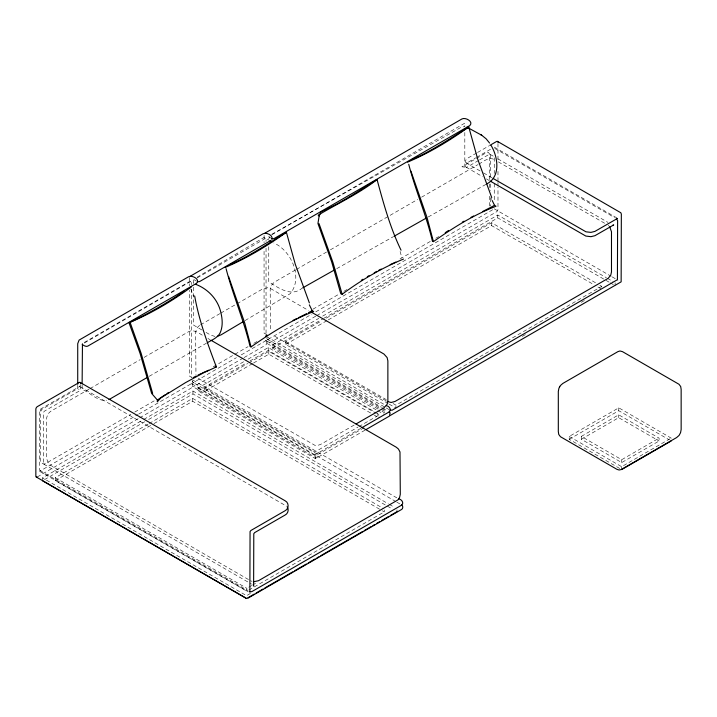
<?xml version="1.0" encoding="UTF-8"?>
<svg xmlns="http://www.w3.org/2000/svg" width="717" height="717" viewBox="0 0 717 717"><rect width="100%" height="100%" fill="white"/><g stroke="black" fill="none" stroke-linecap="round" stroke-linejoin="round"><path stroke-width="0.54" stroke-dasharray="3.58 2.69" d="M82.123 384.966L82.123 389.448C90.234 392.405 97.171 401.493 106.555 400.346M193.563 287.221L193.563 325.088L202.033 330.053M268.758 246.756L268.758 281.709C277.972 287.705 291.326 297.367 301.982 288.288M264.107 235.409L264.062 242.776M193.626 279.836L193.563 282.767M268.758 239.111L269.413 236.789M189.727 277.551L189.53 285.814M199.604 325.33L196.816 328.09L195.651 332.177L195.956 374.48M197.058 277.255L263.453 237.739L264.465 237.685L268.947 240.168M245.133 320.526L290.349 293.612C303.219 277.64 291.496 250.717 273.76 242.92M84.373 342.394L188.867 281.915L191.116 281.808L193.859 283.26M149.27 376.282L206.353 343.246M84.355 343.031L191.582 280.894L191.511 284.586M197.139 277.918L266.07 238.008L266.043 241.548M271.68 234.871L464.885 123.109L464.813 126.739M476.635 152.999L467.179 158.466A2.106 1.219 -60 0 0 465.683 161.047L465.683 161.908A2.106 1.219 -60 0 0 467.179 162.768L475.703 157.839M477.576 152.461L488.931 145.901M80.546 384.599A2.106 1.219 -60 0 1 79.085 386.83L41.066 408.78A2.106 1.219 -60 0 0 39.578 411.361L39.578 469.599A2.106 1.219 -60 0 0 41.066 470.46L137.727 414.659M476.518 157.373L492.767 147.989M478.58 160.483L467.179 167.07A2.106 1.219 -60 0 1 465.683 166.21L465.683 165.349A2.106 1.219 -60 0 1 467.179 162.768M479.539 159.936L489.039 154.451A2.106 1.219 -60 0 1 490.536 155.311L490.536 179.573M89.105 389.134L50.531 411.397L47.734 414.166L46.578 418.244L46.578 458.414L48.415 463.451L50.531 465.261L248.611 579.614M90.064 388.569L140.209 359.62M144.072 357.398L188.428 331.783C193.5 328.736 198.968 333.199 203.099 335.69M200.572 324.774L219.769 313.696M220.728 313.141L236.09 304.268M237.049 303.712L262.969 288.754L267.773 287.741L270.874 288.754L308.552 310.506M295.485 269.977L274.145 282.301L270.936 285.85L270.192 289.148L270.497 331.442M296.453 269.413L326.522 252.052M330.403 249.812L417.706 199.416M421.587 197.175L477.845 164.686M478.822 164.13C483.276 161.675 489.003 156.396 494.488 159.649M77.723 385.334L77.723 388.623L40.448 410.142L40.448 462.214L43.307 463.854L44.795 464.007L130.906 414.292M134.769 412.06L156.055 399.772M213.209 366.772L248.019 346.678M253.827 343.326L257.69 341.095M312.926 309.206L339.051 294.122M343.891 291.326L347.763 289.094M400.014 258.927L430.98 241.046M435.819 238.25L438.723 236.574M138.695 414.094L190.892 383.962A2.106 1.219 -60 0 0 192.38 381.381L192.38 380.521M139.707 417.814L190.892 388.264A2.106 1.219 -60 0 0 192.38 385.683L192.38 384.823A2.106 1.219 -60 0 1 193.868 382.242L236.422 357.675M241.253 354.888L265.424 340.925A2.106 1.219 -60 0 0 266.921 338.343L266.921 337.483M244.156 357.514L265.424 345.236A2.106 1.219 -60 0 0 266.921 342.654L266.921 341.794A2.106 1.219 -60 0 1 268.409 339.204L311.922 314.082M315.794 311.85L492.767 209.678A2.106 1.219 -60 0 0 493.592 208.907M37.338 476.913L138.74 418.378M243.188 358.07L193.868 386.544A2.106 1.219 -60 0 1 192.38 385.683M315.767 316.17L268.409 343.515A2.106 1.219 -60 0 1 266.921 342.654M316.735 315.614L496.496 211.829A2.106 1.219 -60 0 0 497.983 209.247L497.983 186.967M365.043 430.155L315.444 458.656L198.098 390.908L198.098 388.04L244.237 361.404M248.082 359.181L268.266 347.53L376.882 410.241M378.092 409.048L272.379 348.023L272.379 345.155L318.814 318.348M322.686 316.107L497.777 215.028L606.394 277.739M42.527 480.757L42.527 477.889L142.817 419.992M143.785 419.427L192.963 391.034L388.282 503.8M44.463 479.646L144.744 421.739M148.607 419.517L192.963 393.911L386.346 505.557M198.098 390.908L246.155 363.161M250 360.938L268.266 350.398L373.978 411.433M272.379 348.023L322.686 318.975M323.654 318.42L497.777 217.896L609.307 282.283M252.536 363.609L204.712 391.213L204.712 388.345L247.75 363.501M248.709 362.945L268.794 351.348L376.093 413.297M388.202 403.599L285.733 344.438L285.733 341.57L321.485 320.929M326.316 318.133L491.566 222.736L595.97 283.009M253.495 363.053L268.794 354.216L373.198 414.498M285.733 344.438L327.284 320.445M328.252 319.89L491.566 225.604L594.034 284.757M55.272 477.71L246.863 588.325L246.863 591.193L55.272 480.578L55.272 477.71L148.141 424.088M149.109 423.523L192.649 398.392L383.272 508.452M55.272 480.578L152.981 424.159M153.949 423.604L192.649 401.26L381.336 510.199M354.162 425.064L320.562 444.459L317.47 445.463L314.924 445.32L199.604 379.194L197.489 377.384M204.712 388.345L314.915 451.97L357.953 427.126M358.912 426.57L378.997 414.973L378.997 417.841M393.033 403.519L395.936 405.195L601.769 286.352L601.769 289.229M360.821 428.336L314.915 454.838L314.915 451.97M198.098 388.04L315.444 455.788L364.469 427.484M522.254 336.39L526.126 334.158M581.263 302.323L585.135 300.091M248.799 587.205L251.703 585.529M252.671 584.973L255.566 583.297M248.799 590.073L384.24 511.875L384.24 509.966M250.403 593.452L246.549 595.675L42.527 477.889M619.73 468.47L569.217 439.306L569.217 436.438L618.771 407.83L671.184 438.096L671.184 440.964M569.217 439.306L618.771 410.698L669.284 439.862M581.335 436.402L618.708 414.82L659.075 438.132L659.075 441L621.702 462.573L581.335 439.27L581.335 436.402L621.702 459.705L659.075 438.132M581.335 439.27L618.708 417.688L659.075 441M569.217 436.438L621.639 466.695L671.184 438.096M271.967 234.163L460.879 127.447L464.508 126.586M336.73 268.66L393.516 236.583M428.264 216.955L487.004 183.767M317.667 453.207L315.552 453.207L192.819 382.349M317.667 457.509L315.552 457.509L192.819 386.651M268.588 236.637L270.909 238.08M194.047 279.666L196.377 281.118M214.983 336.416L210.655 335.117L202.974 330.609M252.052 581.362L250.538 580.734M494.255 147.128L617.929 218.533M494.784 148.446L614.63 217.636M490.096 154.343L493.959 156.575M497.822 158.807L607.998 222.413M498.351 161.881L604.637 223.247M466.122 162.876L482.568 172.367M483.536 172.922L492.238 177.95M466.122 167.178L482.568 176.669M486.431 178.9L489.335 180.576M494.255 208.817L611.171 276.314M612.13 276.87L617.929 280.213M607.362 278.295L613.178 281.656M610.275 282.848L614.155 285.079M599.833 285.241L601.769 286.352M597.906 286.997L600.801 288.664M285.733 341.57L386.266 399.611M386.23 400.866L272.63 335M389.17 404.155L395.936 408.063L395.936 405.195M266.921 334.758L264.062 333.109L264.062 249.471M266.482 336.524L384.384 404.594M267.351 339.311L385.262 407.381M386.23 407.946L390.093 410.178M266.482 340.826L381.489 407.22M382.457 407.785L387.288 410.572M272.379 345.155L381.005 407.865M381.973 408.421L386.822 411.226M267.351 343.613L380.431 408.896M381.399 409.461L386.23 412.248M381.973 411.289L384.877 412.974M377.859 410.796L383.676 414.157M374.946 411.988L379.795 414.784M377.061 413.861L378.997 414.973M374.166 415.053L377.061 416.729M207.93 338.478L209.857 339.598M192.38 377.787L189.53 376.147L189.53 290.268M192.909 380.109L396.815 497.831M191.941 383.855L395.847 501.577M396.815 502.142L401.645 504.929M389.241 504.365L394.081 507.152M387.314 506.112L391.177 508.344M382.304 510.764L384.24 511.875M80.134 386.723L286.639 506.229M78.332 388.981L79.085 389.412M41.066 410.5L41.81 410.931M43.737 464.114L251.506 584.068M40.018 470.567L247.777 590.521M39.578 471.32L248.279 591.812M608.231 225.407L609.047 226.07M490.76 197.614L491.71 199.55M190.812 288.987L193.482 296.291M400.095 251.425L401.905 257.86M621.702 459.705L621.702 462.573M621.639 466.695L621.639 469.572M618.771 407.83L618.771 410.698M618.708 414.82L618.708 417.688M615.123 282.776L615.123 285.644M497.983 143.508L497.983 160.223M497.983 171.363L497.983 181.392M497.983 182.503L497.983 185.846M497.777 215.028L497.777 217.896M494.255 157.812L494.255 173.496M494.255 183.57L494.255 201.531M491.566 222.736L491.566 225.604M490.536 183.982L490.536 190.605M490.536 198.322L490.536 204.945A2.106 1.219 -60 0 1 490.285 206.039M489.657 179.573L489.657 154.092L488.295 152.3L486.807 152.443L461.954 166.792L464.195 167.07L464.813 168.432L464.813 132.224M489.657 184L489.657 188.437M489.657 196.189L489.657 206.155M396.985 509.787L396.985 511.696M315.444 455.788L315.444 458.656M268.794 351.348L268.794 354.216M268.266 347.53L268.266 350.398M266.043 248.243L266.043 335.26M192.963 391.034L192.963 393.911M192.649 398.392L192.649 401.26M191.511 289.05L191.511 377.178M79.085 386.83A2.106 1.219 -60 0 1 80.573 387.691L80.573 388.551A2.106 1.219 -60 0 1 79.085 391.132L44.795 410.931A2.106 1.219 -60 0 0 43.307 413.512L43.307 463.146A2.106 1.219 -60 0 0 44.795 464.007M193.868 382.242A2.106 1.219 -60 0 1 192.38 381.381M190.892 383.962A2.106 1.219 -60 0 1 192.38 384.823M268.409 339.204A2.106 1.219 -60 0 1 266.921 338.343M265.424 340.925A2.106 1.219 -60 0 1 266.921 341.794"/><path stroke-width="1.08" d="M82.123 383.846L82.455 344.043M184.117 291.219C166.738 303.443 148.087 313.616 129.015 322.775L140.066 353.418L151.637 393.409L157.364 400.014L157.292 401.843L160.886 397.872L185.398 382.699L203.736 372.715L216.373 366.943C207.616 343.802 198.985 320.4 194.665 295.924M82.428 344.142C81.021 343.712 85.61 347.422 87.725 346.15L196.557 283.323C200.509 279.388 192.129 274.826 188.616 276.744L79.094 340.091L77.723 343.667L77.723 384.24M401.045 250.206C390.191 227.728 383.55 203.574 377.052 179.582C358.867 190.812 340.916 203.09 321.117 211.748L319.128 216.023L317.954 223.516L331.702 261.992L340.781 293.755L342.161 294.257C361.099 280.141 381.704 268.068 403.537 259.052M621.505 469.393L676.624 437.567L679.107 435.398L680.558 432.683L681.15 429.546L681.15 389.385L680.693 386.526L678.99 384.276L622.464 351.635L619.981 350.989L617.955 351.608L562.836 383.434L560.353 385.603L558.902 388.318L558.31 391.446L558.31 431.616L558.767 434.475L560.47 436.725L616.996 469.366L619.121 470.002L621.119 469.59M271.958 239.379C273.302 235.131 266.5 232.218 263.157 233.715L190.337 276.206M559.403 387.126L559.726 386.606M264.878 233.177L461.927 118.95C465.441 117.032 473.812 121.594 469.859 125.529L274.073 238.564M191.403 286.934C172.107 301.149 151.126 313.499 129.015 322.775M165.197 394.717L157.364 400.014M265.398 336.3L267.082 335.171M445.23 232.702L448.609 230.444M377.052 179.582C358.858 193.715 337.788 203.431 318.187 215.136L319.128 216.023M166.891 393.579L168.594 392.45M309.359 302.888L295.287 264.304L286.397 232.272C267.235 245.994 246.809 258.308 225.093 267.486M491.728 197.596L477.665 159.013L468.766 126.981C449.604 140.702 429.178 153.017 407.462 162.194M226.07 268.633C232.828 294.947 243.807 320.024 250.072 346.526L251.058 346.92C270.632 333.136 291.272 320.123 313.679 311.545L312.173 310.631L309.341 304.842M408.726 164.283C415.412 190.274 426.274 215.046 432.441 241.235L433.427 241.629C453.001 227.845 473.641 214.831 496.047 206.254L494.551 205.349L492.185 200.509M361.287 280.266L362.981 279.227M243.206 321.673L221.078 334.839L217.305 336.372M147.335 377.402L108.957 399.593M207.321 342.69C212.411 339.741 218.945 337.34 220.827 331.12C222.799 325.419 222.395 319.208 221.06 313.419C218.416 299.975 208.414 289.184 195.75 284.317M271.089 240.285L199.532 281.602L197.596 281.763M489.872 145.363L496.496 141.536A2.106 1.219 -60 0 1 497.983 142.396M367.283 276.681L369.022 275.678M356.08 423.953L383.918 407.883L387.126 404.325L387.87 401.036L387.87 360.866L387.126 357.577L383.918 354.019L311.456 312.182M362.148 427.529L389.223 411.899C391.93 409.9 389.17 405.849 386.32 405.705M366.011 429.6L389.223 416.201M254.266 594.097L246.549 598.543L42.527 480.757M256.193 592.977L262.942 589.078M264.869 587.967L292.832 571.825M294.768 570.714L306.338 564.028M308.265 562.917L315.014 559.018M316.941 557.907L318.868 556.795M320.804 555.675L362.264 531.736M364.191 530.625L370.94 526.726M372.876 525.615L374.803 524.503M376.73 523.383L379.625 521.716M381.552 520.605L388.3 516.706M390.227 515.595L396.985 511.696M248.091 598.095L401.645 509.437C403.142 508.514 403.142 505.861 401.645 504.929M621.639 469.572L671.184 440.964M302.646 287.911L334.776 269.762M394.18 236.207L426.319 218.049M486.691 183.946C500.95 176.857 498.01 156.906 491.145 145.524M462.304 222.153L464.042 221.186M374.22 272.774L376.819 271.349M494.551 205.349L482.532 211.587M306.634 313.643L298.317 317.765M308.48 312.639L312.173 310.631M193.644 377.384L196.27 375.977M471.015 217.368L473.65 215.996M378.585 270.434L381.229 269.054M413.064 159.04C432.79 150.4 450.599 138.103 468.766 126.981M230.695 264.331C250.421 255.691 268.23 243.395 286.397 232.272M293.038 320.391L296.56 318.644M198.035 375.108L201.585 373.378M390.147 264.654L395.856 262.099M202.463 372.939L208.79 370.214M273.383 238.815L271.689 238.528M253.639 581.738L258.452 580.734L397.854 499.964L399.557 497.562L400.292 494.273L399.996 451.979L398.464 449.066L396.34 447.265L210.825 340.154M215.001 366.772L216.373 366.943M249.937 591.74L251.819 591.633L401.645 505.135C404.352 503.137 401.601 499.086 398.742 498.951M612.838 225.21L613.707 224.914L594.886 235.714L590.942 236.682L585.834 236.063L490.303 181.132M387.198 401.421L391.15 402.479L395.103 401.421L608.231 278.286L610.741 275.22L611.484 271.931L611.484 231.761L609.656 226.724M390.093 410.178L392.199 410.178L617.418 279.693L617.615 220.576L616.333 218.667L617.436 218.452L594.886 231.412L590.942 232.38L585.995 231.815L493.206 178.506M466.91 127.169L481.707 135.235L486.117 138.793L489.568 143.024M269.915 240.724L271.842 241.826M497.544 141.428L620.85 212.779L621.343 214.123L621.146 281.844L389.734 415.77L389.734 413.861M80.134 382.421L285.097 500.762C289.121 502.59 289.121 508.909 285.097 510.737L250.95 530.455L250.063 531.557L249.875 592.134M36.289 477.02L245.985 598.095M480.623 134.554L481.707 135.235M389.223 411.683L390.236 413.18M287.311 507.053C289.068 509.715 288.001 513.659 285.097 515.039L254.678 532.606L253.791 533.708L253.621 586.085L253.379 585.045M319.02 223.632L332.876 262.207L342.161 294.257M130.135 322.489L141.132 353.302L152.649 393.364M410.904 171.076L427.036 217.502L433.427 241.629M228.535 276.368L244.667 322.793L251.058 346.92M80.573 383.389A2.106 1.219 -60 0 0 79.085 382.528L37.338 406.629A2.106 1.219 -60 0 0 35.85 409.21L35.85 476.052A2.106 1.219 -60 0 0 37.051 477.056"/></g></svg>
